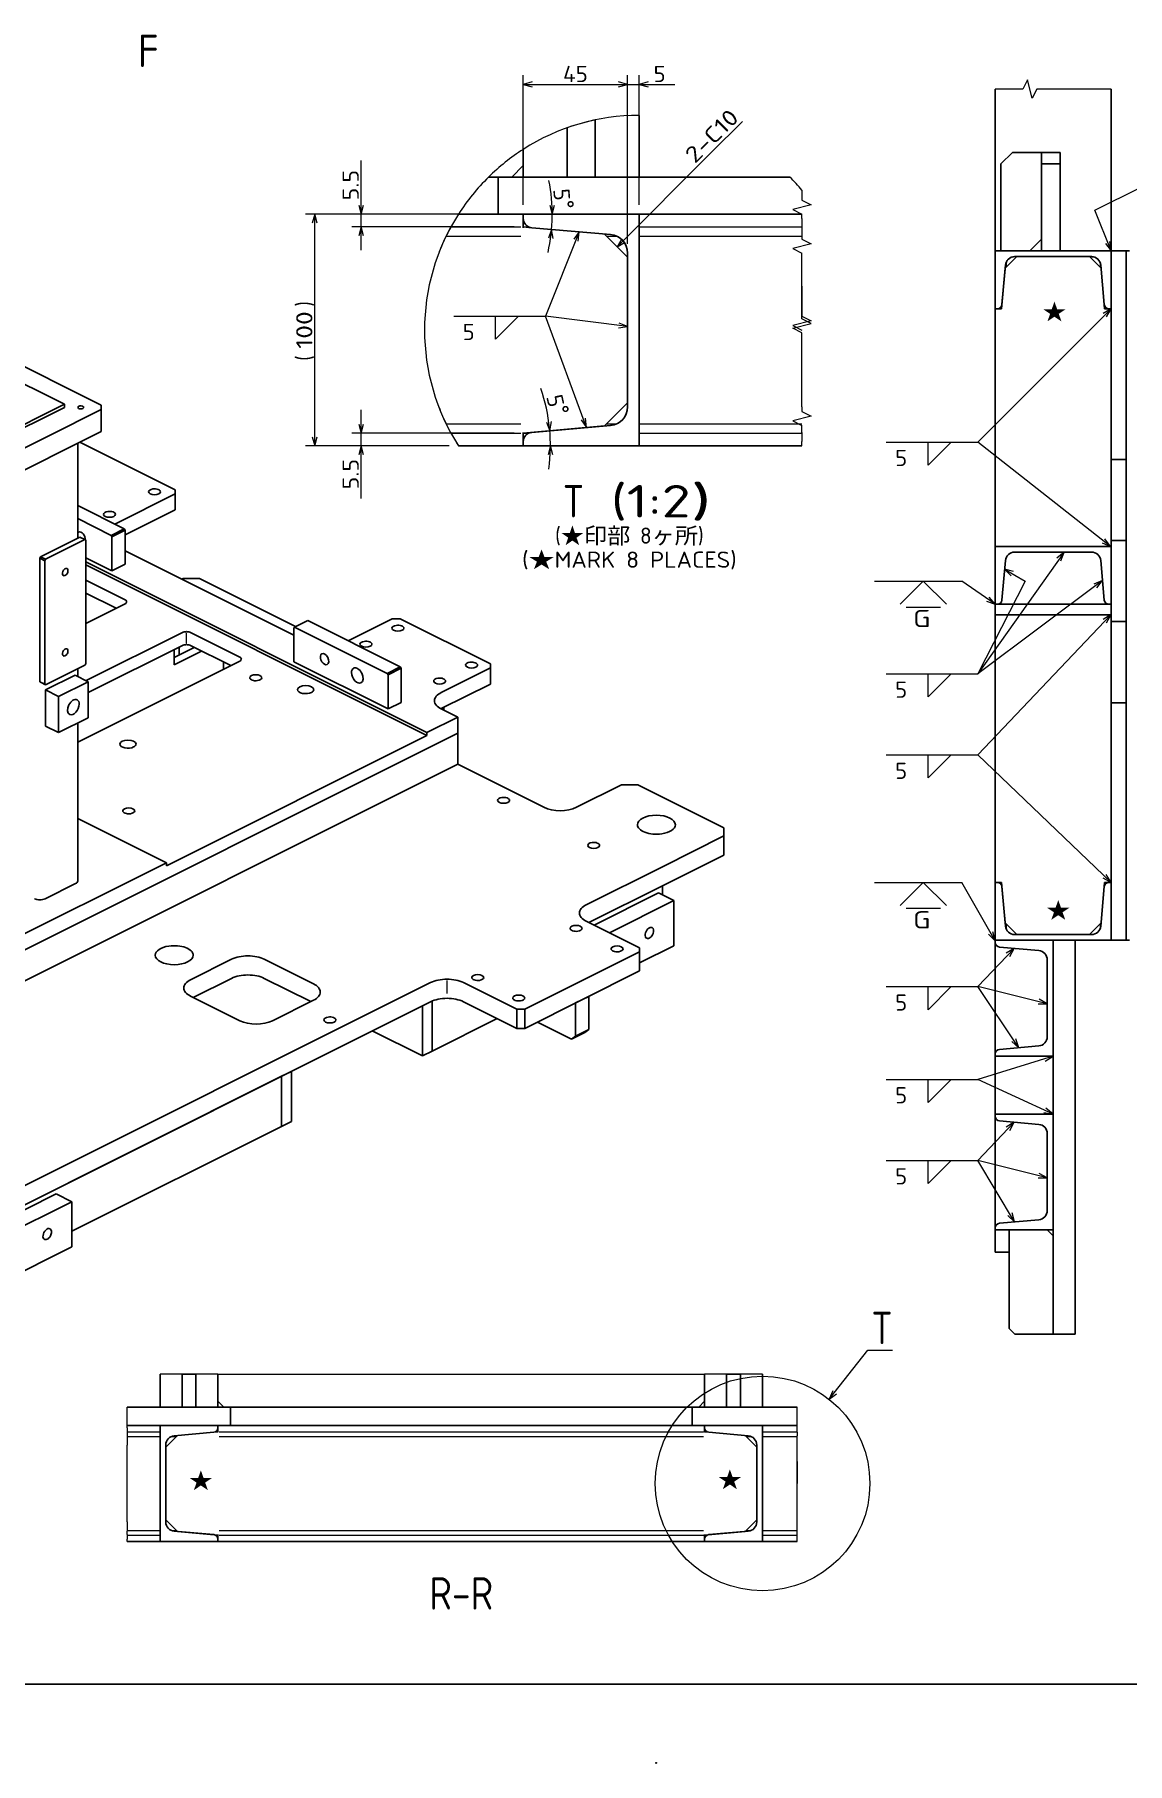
# Model space of a CAD drawing. Extents: x 0 to 1248, y -10 to 833.
# Drawn here: x 585.9 to 821.7, y 7.9 to 380.9 of the extents above; entities that cross this region are included whole.
import ezdxf
from ezdxf.enums import TextEntityAlignment as Align

# ---------------------------------------------------------------- set-up
doc = ezdxf.new("R2010")
doc.units = 0
doc.layers.get('0').update_dxf_attribs({"lineweight": 13})
doc.styles.get("Standard").update_dxf_attribs({"font": 'isocp.shx'})
doc.dimstyles.get("Standard").update_dxf_attribs({"dimtxt": 2.5, "dimasz": 2.5, "dimexe": 1.25, "dimexo": 0.625, "dimtad": 1, "dimcen": 2.5, "dimadec": 0, "dimazin": 0, "dimtfac": 1, "dimtmove": 0, "dimatfit": 0, "dimfxl": 1, "dimarcsym": 0})

# ---------------------------------------------------------------- blocks, each defined once
blk = doc.blocks.new('*D39')
at = {"color": 7, "lineweight": 13}
for p, q in [((683.937702, 342.159005), (644.359424, 342.159005)), ((646.359424, 292.159005), (646.359424, 342.159005)), ((675.373211, 292.159005), (644.359424, 292.159005))]:
    blk.add_line(p, q, dxfattribs=at)
for points in [[(646.877063, 340.227154), (646.359424, 342.159005), (645.841785, 340.227154)], [(645.841785, 294.090856), (646.359424, 292.159005), (646.877063, 294.090856)]]:
    blk.add_lwpolyline(points, dxfattribs=at)
for s, p in [(')', (645.859424, 322.218399)), ('(', (645.859424, 310.521578))]:
    blk.add_text(s, height=3.5, rotation=90.000003, dxfattribs=at).set_placement(p)
at = {"color": 7, "lineweight": 13, "width": 0.854609}
blk.add_text('100', height=3.5, rotation=90, dxfattribs=at).set_placement((645.859424, 313.09961), (645.859424, 321.218399), align=Align.FIT)
blk = doc.blocks.new('*D40')
at = {"color": 7, "lineweight": 13}
for points in [[(697.090404, 344.090855), (697.608043, 342.159005), (698.125683, 344.090855)], [(697.811268, 336.889557), (697.46397, 338.859173), (696.779926, 336.97979)]]:
    blk.add_lwpolyline(points, dxfattribs=at)
blk.add_arc((659.746731, 342.159005), 37.861313, 347.433473, 11.085599, dxfattribs=at)
at = {"color": 7, "lineweight": 13, "width": 0.913975}
blk.add_text('5', height=3.5, rotation=274.214086, dxfattribs=at).set_placement((697.814876, 347.549111), (698.005169, 344.966515), align=Align.FIT)
at = {"color": 7, "lineweight": 13}
blk.add_text('%%d', height=3.5, rotation=274.214118, dxfattribs=at).set_placement((698.703273, 345.017945))
blk = doc.blocks.new('*D41')
at = {"color": 7, "lineweight": 13}
for points in [[(696.396595, 297.304684), (697.080639, 295.425298), (697.427936, 297.394913)], [(697.740886, 290.227153), (697.223247, 292.159005), (696.705608, 290.227153)]]:
    blk.add_lwpolyline(points, dxfattribs=at)
blk.add_arc((659.746731, 292.159005), 37.476521, 352.355776, 19.267002, dxfattribs=at)
at = {"color": 7, "lineweight": 13, "width": 0.913975}
blk.add_text('5', height=3.5, rotation=282.325648, dxfattribs=at).set_placement((696.29755, 302.784443), (696.850345, 300.254536), align=Align.FIT)
at = {"color": 7, "lineweight": 13}
blk.add_text('%%d', height=3.5, rotation=282.325596, dxfattribs=at).set_placement((697.534214, 300.403965))
blk = doc.blocks.new('*D42')
at = {"color": 7, "lineweight": 13}
for p, q in [((656.359424, 334.393254), (656.359424, 353.710411)), ((683.937702, 342.159005), (654.359424, 342.159005)), ((689.359424, 339.393254), (654.359424, 339.393254))]:
    blk.add_line(p, q, dxfattribs=at)
for points in [[(655.841785, 344.090855), (656.359424, 342.159005), (656.877063, 344.090855)], [(656.877063, 337.461399), (656.359424, 339.393254), (655.841785, 337.461399)]]:
    blk.add_lwpolyline(points, dxfattribs=at)
at = {"color": 7, "lineweight": 13, "width": 0.840154}
blk.add_text('5.5', height=3.5, rotation=90, dxfattribs=at).set_placement((655.859424, 345.129204), (655.859424, 351.710411), align=Align.FIT)
blk = doc.blocks.new('*D43')
at = {"color": 7, "lineweight": 13}
for p, q in [((656.359424, 280.776826), (656.359424, 299.924757)), ((689.359424, 294.924757), (654.359424, 294.924757)), ((675.373211, 292.159005), (654.359424, 292.159005))]:
    blk.add_line(p, q, dxfattribs=at)
for points in [[(655.841785, 296.85661), (656.359424, 294.924757), (656.877063, 296.85661)], [(656.877063, 290.227153), (656.359424, 292.159005), (655.841785, 290.227153)]]:
    blk.add_lwpolyline(points, dxfattribs=at)
at = {"color": 7, "lineweight": 13, "width": 0.840155}
blk.add_text('5.5', height=3.5, rotation=90, dxfattribs=at).set_placement((655.859424, 282.776826), (655.859424, 289.35804), align=Align.FIT)
blk = doc.blocks.new('*D44')
at = {"color": 7, "lineweight": 13}
for p, q in [((708.859424, 370.159005), (724.059406, 370.159005)), ((713.859424, 335.759434), (713.859424, 372.159005)), ((716.359424, 344.159005), (716.359424, 372.159005))]:
    blk.add_line(p, q, dxfattribs=at)
for points in [[(711.92757, 369.641365), (713.859424, 370.159005), (711.92757, 370.676644)], [(718.291279, 370.676644), (716.359424, 370.159005), (718.291279, 369.641365)]]:
    blk.add_lwpolyline(points, dxfattribs=at)
at = {"color": 7, "lineweight": 13, "width": 0.913976}
blk.add_text('5', height=3.5, dxfattribs=at).set_placement((719.469806, 370.659005), (722.059406, 370.659005), align=Align.FIT)
blk = doc.blocks.new('*D45')
at = {"color": 7, "lineweight": 13}
for p, q in [((691.359424, 344.159005), (691.359424, 372.159005)), ((691.359424, 370.159005), (713.859424, 370.159005)), ((713.859424, 335.759434), (713.859424, 372.159005))]:
    blk.add_line(p, q, dxfattribs=at)
for points in [[(693.291279, 370.676644), (691.359424, 370.159005), (693.291279, 369.641365)], [(711.92757, 369.641365), (713.859424, 370.159005), (711.92757, 370.676644)]]:
    blk.add_lwpolyline(points, dxfattribs=at)
at = {"color": 7, "lineweight": 13, "width": 0.868247}
blk.add_text('45', height=3.5, dxfattribs=at).set_placement((699.932331, 370.659005), (705.286518, 370.659005), align=Align.FIT)

msp = doc.modelspace()

# ---------------------------------------------------------------- linework, layer by layer
at = {"color": 7, "lineweight": 25}
for p, q in [((793.1683, 334.2386), (793.1683, 369.161)), ((818.1683, 334.2386), (818.1683, 369.161)), ((818.1683, 334.2386), (818.1683, 369.161)), ((706.8594, 350.159), (706.8594, 362.4875)), ((716.3594, 350.159), (716.3594, 363.4723)), ((700.8594, 350.159), (700.8594, 360.8016)), ((691.3594, 350.159), (691.3594, 356.1452)), ((796.9183, 355.4886), (794.4183, 352.9886)), ((796.9183, 355.4886), (803.1683, 355.4886)), ((803.1683, 355.4886), (807.1683, 355.4886)), ((803.1683, 352.9886), (803.1683, 355.4886)), ((807.1683, 352.9886), (807.1683, 355.4886)), ((600.3033, 300.9211), (497.7728, 352.1863)), ((691.3594, 352.659), (688.8594, 350.159)), ((794.4183, 334.2386), (794.4183, 352.9886)), ((803.1683, 352.9886), (803.1683, 334.2386)), ((803.1683, 352.9886), (807.1683, 352.9886)), ((807.1683, 352.9886), (807.1683, 334.2386)), ((592.3484, 301.1287), (496.8889, 348.8584)), ((685.9377, 350.159), (683.8644, 350.159)), ((688.8594, 350.159), (683.8644, 350.159)), ((685.9377, 350.159), (685.9377, 342.159)), ((685.9377, 350.159), (748.8544, 350.159)), ((691.3594, 350.159), (694.5594, 350.159)), ((700.8594, 350.159), (694.5594, 350.159)), ((706.8594, 350.159), (700.8594, 350.159)), ((713.1594, 350.159), (706.8594, 350.159)), ((713.1594, 350.159), (716.3594, 350.159)), ((685.9377, 342.159), (677.3732, 342.159)), ((685.9377, 342.159), (751.483, 342.159)), ((691.3594, 341.2259), (691.3594, 342.159)), ((716.3594, 342.159), (691.3594, 342.159)), ((691.3594, 341.219), (691.3594, 339.2335)), ((716.3594, 342.159), (716.3594, 292.159)), ((691.3594, 339.3933), (693.174, 339.2345)), ((693.1851, 339.2335), (710.208, 337.7442)), ((713.8594, 332.8622), (708.8594, 337.8622)), ((803.1683, 336.7386), (800.6683, 334.2386)), ((713.8594, 300.5586), (713.8594, 333.7594)), ((818.1683, 334.2386), (793.1683, 334.2386)), ((793.1683, 334.2386), (793.1683, 321.7386)), ((797.8167, 332.9886), (795.3167, 330.4886)), ((797.3681, 332.9886), (813.9685, 332.9886)), ((797.3681, 332.9886), (797.8166, 332.9886)), ((813.5199, 332.9886), (797.8167, 332.9886)), ((813.5199, 332.9886), (813.9685, 332.9886)), ((816.0199, 330.4886), (813.5199, 332.9886)), ((818.1683, 289.2386), (818.1683, 334.2386)), ((821.4183, 334.2386), (818.1683, 334.2386)), ((818.1683, 334.2386), (818.1683, 321.7386)), ((822.1683, 334.2386), (821.4183, 334.2386)), ((821.4183, 289.2386), (821.4183, 334.2386)), ((795.3167, 330.4886), (794.5512, 321.7386)), ((794.6311, 322.6515), (795.3757, 331.163)), ((795.3168, 330.489), (795.3757, 331.163)), ((816.7056, 322.6515), (815.9609, 331.163)), ((793.1683, 321.7386), (793.6349, 321.7386)), ((793.1683, 270.4887), (793.1683, 321.7386)), ((794.5512, 321.7386), (793.1683, 321.7386)), ((816.7854, 321.7386), (816.7056, 322.6515)), ((818.1683, 321.7386), (816.7854, 321.7386)), ((817.7018, 321.7386), (818.1683, 321.7386)), ((503.96, 256.9345), (592.3484, 301.1287)), ((503.96, 256.285), (592.3484, 300.4792)), ((504.8439, 252.3075), (600.3033, 300.0372)), ((592.3484, 301.1287), (592.3484, 300.4792)), ((600.3033, 300.0372), (600.3033, 300.9211)), ((600.3033, 295.2741), (600.3033, 300.0372)), ((713.8594, 301.4558), (708.8594, 296.4558)), ((600.3033, 295.2741), (504.8439, 247.5444)), ((708.8594, 296.4558), (691.3594, 294.9248)), ((691.3594, 295.0845), (691.3594, 293.0989)), ((693.1851, 295.0845), (710.208, 296.5738)), ((595.2211, 292.733), (595.2211, 272.2185)), ((595.6831, 292.9641), (616.2132, 282.699)), ((677.3732, 292.159), (691.3594, 292.159)), ((691.3594, 292.159), (691.3594, 293.0921)), ((716.3594, 292.159), (691.3594, 292.159)), ((716.3594, 292.159), (751.483, 292.159)), ((818.1683, 287.9886), (818.1683, 289.2386)), ((818.1683, 289.2386), (821.4183, 289.2386)), ((818.1683, 287.9886), (818.1683, 272.9886)), ((821.4183, 287.9886), (821.4183, 289.2386)), ((821.4183, 287.9886), (821.4183, 272.9886)), ((616.2132, 281.8151), (603.1964, 275.3068)), ((616.2132, 282.699), (616.2132, 281.8151)), ((616.2132, 281.8151), (616.2132, 278.351)), ((605.253, 274.2785), (595.221, 279.2945)), ((595.221, 276.4661), (602.4246, 272.8642)), ((616.2132, 278.351), (605.4298, 272.9593)), ((587.2218, 268.2188), (595.7071, 272.4614)), ((596.7678, 271.9311), (595.7071, 272.4614)), ((605.253, 274.2785), (602.4246, 272.8642)), ((602.4246, 272.8642), (602.6014, 272.5594)), ((605.4298, 273.9736), (602.6014, 272.5594)), ((602.6014, 265.1981), (602.6014, 272.5594)), ((605.4298, 273.9736), (605.253, 274.2785)), ((605.4298, 266.6123), (605.4298, 273.9736)), ((818.1683, 271.7386), (818.1683, 272.9886)), ((821.4183, 271.7386), (821.4183, 272.9886)), ((588.2825, 267.6885), (596.7678, 271.9311)), ((596.7678, 271.9311), (596.9445, 271.803)), ((596.9445, 271.803), (596.9445, 245.1727)), ((605.4298, 269.5292), (641.8458, 251.3212)), ((793.1683, 270.4886), (793.1683, 257.9886)), ((793.1683, 270.4886), (818.1683, 270.4886)), ((813.9685, 269.2386), (797.3681, 269.2386)), ((818.1683, 254.2386), (818.1683, 271.7386)), ((818.1683, 271.7386), (821.4183, 271.7386)), ((818.1683, 270.4886), (818.1683, 257.9886)), ((821.4183, 254.2386), (821.4183, 271.7386)), ((587.0451, 267.9139), (587.2218, 268.2188)), ((588.1057, 267.3836), (587.0451, 267.9139)), ((587.0451, 241.2836), (587.0451, 267.9139)), ((588.2825, 267.6885), (587.2218, 268.2188)), ((588.1057, 267.3836), (588.2825, 267.6885)), ((588.1057, 240.7533), (588.1057, 267.3836)), ((596.9444, 268.0266), (602.6014, 265.1981)), ((670.572, 230.3289), (596.9444, 267.1428)), ((670.572, 229.6794), (596.9444, 266.4932)), ((605.4298, 266.6123), (602.6014, 265.1981)), ((794.6311, 258.9015), (795.3757, 267.413)), ((816.7056, 258.9015), (815.9609, 267.413)), ((596.9444, 263.2229), (605.4298, 258.9802)), ((617.981, 263.5215), (617.7131, 263.3875)), ((617.981, 263.5215), (621.5165, 263.5215)), ((642.2257, 253.1668), (621.5165, 263.5215)), ((596.9444, 260.4083), (603.4991, 257.1309)), ((605.4298, 258.0963), (596.9444, 253.8536)), ((793.6349, 257.9886), (793.1683, 257.9886)), ((818.1683, 257.9886), (793.1683, 257.9886)), ((793.1683, 255.7386), (793.1683, 257.9886)), ((818.1683, 257.9886), (817.7018, 257.9886)), ((818.1683, 255.7386), (818.1683, 257.9886)), ((642.0226, 253.0653), (644.851, 254.4795)), ((664.8268, 244.4916), (644.851, 254.4795)), ((663.059, 254.8567), (653.5778, 250.1161)), ((663.059, 254.8567), (664.8268, 254.8567)), ((664.8268, 254.8567), (684.2722, 245.134)), ((793.1683, 197.9886), (793.1683, 255.7387)), ((818.1683, 255.7386), (793.1683, 255.7386)), ((818.1683, 254.2386), (821.4183, 254.2386)), ((818.1683, 252.9886), (818.1683, 254.2386)), ((821.4183, 252.9886), (821.4183, 254.2386)), ((597.0189, 241.5165), (617.8042, 251.9091)), ((619.572, 251.9091), (630.1786, 246.6058)), ((641.8458, 252.9371), (642.0226, 253.0653)), ((641.8458, 245.5759), (641.8458, 252.9371)), ((642.0226, 253.0653), (661.9984, 243.0774)), ((818.1683, 252.9886), (818.1683, 237.9886)), ((821.4183, 252.9886), (821.4183, 237.9886)), ((597.4748, 238.9298), (617.8042, 249.0945)), ((620.3665, 248.6972), (616.0364, 246.5321)), ((616.0364, 244.9411), (616.0364, 248.2106)), ((621.9575, 247.9017), (616.0364, 244.9411)), ((617.0971, 247.0625), (617.0971, 248.741)), ((619.572, 249.0945), (628.2479, 244.7566)), ((596.7678, 244.8678), (588.2825, 240.6252)), ((594.6464, 242.7028), (588.2825, 239.5208)), ((594.6464, 242.7028), (597.4749, 241.2885)), ((630.1786, 245.7219), (595.2211, 228.2432)), ((595.2211, 244.0945), (595.2211, 242.4154)), ((596.9445, 245.1727), (596.7678, 244.8678)), ((626.643, 243.9541), (626.643, 245.559)), ((641.8458, 245.5759), (662.1751, 235.4113)), ((664.8268, 244.4916), (661.9984, 243.0774)), ((661.9984, 243.0774), (662.1751, 242.7725)), ((665.0036, 244.1867), (662.1751, 242.7725)), ((662.1751, 235.4113), (662.1751, 242.7725)), ((665.0036, 244.1867), (664.8268, 244.4916)), ((665.0036, 236.8255), (665.0036, 244.1867)), ((673.6656, 238.9468), (684.2722, 244.2501)), ((684.2722, 244.2501), (684.2722, 245.134)), ((684.2722, 244.2501), (684.2722, 240.786)), ((588.1057, 240.7533), (587.0451, 241.2836)), ((587.0451, 241.2836), (587.2218, 241.1555)), ((588.2825, 240.6252), (587.2218, 241.1555)), ((588.1057, 240.7533), (588.2825, 240.6252)), ((588.2825, 239.5208), (591.1109, 238.1066)), ((588.2825, 239.5208), (588.2825, 231.7266)), ((597.4749, 241.2885), (591.1109, 238.1066)), ((597.4749, 233.4943), (597.4749, 241.2885)), ((673.6656, 235.4827), (684.2722, 240.786)), ((591.1109, 238.1066), (591.1109, 230.3123)), ((665.0036, 236.8255), (662.1751, 235.4113)), ((673.6656, 235.4113), (677.2012, 233.6435)), ((674.196, 235.1461), (674.196, 235.7479)), ((818.1683, 236.7386), (818.1683, 237.9886)), ((818.1683, 185.4886), (818.1683, 236.7386)), ((818.1683, 236.7386), (821.4183, 236.7386)), ((821.4183, 236.7386), (821.4183, 237.9886)), ((821.4183, 185.4886), (821.4183, 236.7386)), ((588.2825, 231.7266), (591.1109, 230.3123)), ((591.1109, 230.3123), (597.4749, 233.4943)), ((595.2211, 232.3675), (595.2211, 198.2882)), ((677.2012, 233.6435), (670.572, 230.3289)), ((677.2012, 230.1794), (677.2012, 233.6435)), ((677.2012, 230.1794), (433.2493, 108.2035)), ((677.2012, 230.1794), (433.2493, 108.2035)), ((614.357, 201.5719), (670.572, 229.6794)), ((670.572, 230.3289), (670.572, 229.6794)), ((677.2012, 223.4677), (677.2012, 230.1794)), ((677.2012, 223.4677), (677.2012, 230.1794)), ((677.2012, 223.4677), (433.2493, 101.4918)), ((695.7627, 214.1869), (677.2012, 223.4677)), ((712.5565, 219.0483), (702.8338, 214.1869)), ((716.092, 219.0483), (712.5565, 219.0483)), ((734.6536, 209.7675), (716.092, 219.0483)), ((595.2211, 211.7894), (614.357, 202.2214)), ((734.6536, 209.7675), (734.6536, 207.9997)), ((721.3953, 201.3706), (734.6536, 207.9997)), ((734.6536, 207.9997), (734.6536, 203.8861)), ((614.357, 202.2214), (496.0934, 143.0896)), ((614.357, 202.2214), (614.357, 201.5719)), ((721.3953, 197.257), (734.6536, 203.8861)), ((594.7525, 197.7225), (588.1764, 194.4344)), ((704.9551, 193.1505), (721.3953, 201.3706)), ((793.1683, 185.4886), (793.1683, 197.9886)), ((793.1683, 197.9886), (793.6349, 197.9886)), ((794.5512, 197.9886), (793.6451, 197.9886)), ((794.5512, 197.9886), (793.6459, 197.9886)), ((795.3167, 189.2386), (794.5512, 197.9886)), ((816.7854, 197.9886), (816.7065, 197.0869)), ((817.6906, 197.9886), (816.7854, 197.9886)), ((817.6914, 197.9886), (816.7854, 197.9886)), ((817.7018, 197.9886), (818.1683, 197.9886)), ((818.1683, 185.4886), (818.1683, 197.9886)), ((705.5332, 189.3259), (721.3953, 197.257)), ((721.3953, 197.257), (705.5332, 189.3259)), ((720.5115, 195.7325), (706.6157, 188.7846)), ((723.8702, 194.0531), (709.9745, 187.1053)), ((720.5115, 195.7325), (723.8702, 194.0531)), ((721.3953, 197.257), (721.3953, 195.2906)), ((721.3953, 197.257), (721.3953, 195.2906)), ((723.8702, 184.3104), (723.8702, 194.0531)), ((794.6311, 197.0758), (795.3757, 188.5643)), ((816.7056, 197.0758), (815.9609, 188.5643)), ((716.4456, 183.8697), (704.9551, 189.615)), ((795.3167, 189.2386), (795.3757, 188.5643)), ((797.8167, 186.7386), (795.3167, 189.2386)), ((797.3681, 186.7386), (813.9685, 186.7386)), ((816.0199, 189.2386), (813.5199, 186.7386)), ((691.6969, 170.6115), (716.4456, 182.9858)), ((716.4456, 180.598), (723.8702, 184.3104)), ((716.4456, 182.9858), (716.4456, 183.8697)), ((716.4456, 182.9858), (716.4456, 178.8722)), ((818.1683, 185.4886), (793.1683, 185.4886)), ((793.1683, 185.4886), (793.1683, 185.0221)), ((805.6683, 185.4886), (793.1683, 185.4886)), ((793.1683, 185.0144), (793.1683, 160.9629)), ((794.0812, 184.0259), (802.5926, 183.2812)), ((805.6683, 100.4886), (805.6683, 185.4886)), ((810.4183, 185.4886), (805.6683, 185.4886)), ((805.6683, 160.4886), (805.6683, 185.4886)), ((810.4183, 185.4886), (818.1683, 185.4886)), ((810.4183, 100.4886), (810.4183, 185.4886)), ((821.4183, 185.4886), (818.1683, 185.4886)), ((822.1683, 185.4886), (821.4183, 185.4886)), ((628.4108, 181.3948), (619.572, 176.9754)), ((646.0885, 176.0915), (635.4819, 181.3948)), ((804.4183, 181.2889), (804.4183, 164.6884)), ((527.4713, 104.4086), (671.3675, 176.3567)), ((628.4108, 177.2812), (620.15, 173.1508)), ((645.5104, 172.267), (635.4819, 177.2812)), ((678.4386, 176.3567), (689.9291, 170.6115)), ((691.6969, 166.4978), (716.4456, 178.8722)), ((528.0494, 100.584), (671.3675, 172.2431)), ((619.572, 173.4399), (630.1786, 168.1366)), ((637.2496, 168.1366), (646.0885, 172.556)), ((671.3675, 172.2431), (669.5998, 171.3592)), ((671.7211, 172.4037), (671.7211, 161.5945)), ((671.7211, 172.4037), (671.7211, 161.5945)), ((678.4386, 172.2431), (689.9291, 166.4978)), ((705.4854, 173.3921), (702.657, 171.9779)), ((702.657, 171.9779), (702.657, 164.8332)), ((705.4854, 173.3921), (705.4854, 166.2474)), ((669.5998, 171.3592), (669.5998, 160.5339)), ((685.7284, 168.5982), (671.7211, 161.5945)), ((689.9291, 170.6115), (689.9291, 166.4978)), ((691.6969, 170.6115), (689.9291, 170.6115)), ((691.6969, 170.6115), (691.6969, 166.4978)), ((701.7731, 164.1926), (694.4298, 167.8643)), ((669.5998, 160.5339), (658.7744, 165.9466)), ((691.6969, 166.4978), (689.9291, 166.4978)), ((704.6016, 165.6068), (701.7731, 164.1926)), ((701.7731, 164.1926), (702.657, 164.8332)), ((705.4854, 166.2474), (702.657, 164.8332)), ((704.6016, 165.6068), (705.4854, 166.2474)), ((671.7211, 161.5945), (669.5998, 160.5339)), ((793.1683, 160.9552), (793.1683, 160.4886)), ((793.1683, 160.4887), (793.1683, 147.9887)), ((805.6683, 160.4886), (793.1683, 160.4886)), ((794.0812, 161.9514), (802.5926, 162.696)), ((641.3155, 157.2171), (639.1942, 156.1564)), ((641.3155, 157.2171), (641.3155, 146.3918)), ((639.1942, 156.1564), (559.6447, 116.3817)), ((639.1942, 156.1564), (639.1942, 145.3311)), ((639.1942, 156.1564), (639.1942, 145.3311)), ((641.3155, 146.3918), (639.1942, 145.3311)), ((793.1683, 147.9886), (793.1683, 147.5221)), ((805.6683, 147.9886), (793.1683, 147.9886)), ((793.1683, 147.5144), (793.1683, 123.4629)), ((794.0812, 146.5259), (802.5926, 145.7812)), ((805.6683, 122.9886), (805.6683, 147.9886)), ((639.1942, 145.3311), (593.9393, 122.7037)), ((804.4183, 143.7889), (804.4183, 127.1884)), ((590.5806, 130.7671), (575.5546, 123.2541)), ((590.5806, 130.7671), (593.9393, 129.0877)), ((593.9393, 129.0877), (578.9133, 121.5747)), ((593.9393, 119.3449), (593.9393, 129.0877)), ((793.1683, 123.4552), (793.1683, 122.9886)), ((794.0812, 124.4514), (802.5926, 125.196)), ((793.1683, 122.9886), (796.1683, 122.9886)), ((805.6683, 122.9886), (793.1683, 122.9886)), ((793.1683, 122.9886), (793.1683, 118.2386)), ((796.1683, 122.9886), (804.4183, 122.9886)), ((796.1683, 101.7386), (796.1683, 122.9886)), ((805.6683, 122.9886), (804.4182, 122.9886)), ((804.4183, 122.9886), (805.6683, 122.9886)), ((804.4183, 122.9886), (805.6683, 121.7386)), ((578.9133, 111.8319), (593.9393, 119.3449)), ((796.1682, 118.2386), (793.1683, 118.2386)), ((796.1683, 101.7386), (797.4183, 100.4886)), ((805.6683, 100.4886), (797.4183, 100.4886)), ((805.6683, 100.4886), (810.4183, 100.4886)), ((612.9751, 84.7968), (612.9751, 91.8518)), ((617.7251, 84.7968), (617.7251, 91.8518)), ((620.7251, 84.7968), (620.7251, 91.8518)), ((625.4751, 84.7968), (625.4751, 91.8518)), ((625.4751, 86.0468), (625.4751, 91.8518)), ((730.4751, 84.7968), (730.4751, 91.8518)), ((735.2251, 84.7968), (735.2251, 91.8518)), ((738.2251, 84.7968), (738.2251, 91.8518)), ((742.9751, 84.7968), (742.9751, 91.8518)), ((625.4751, 86.0468), (626.7251, 84.7968)), ((730.4751, 86.0468), (729.2251, 84.7968)), ((605.8872, 84.7968), (628.186, 84.7968)), ((612.9751, 84.7968), (614.5751, 84.7968)), ((617.7251, 84.7968), (614.5751, 84.7968)), ((620.7251, 84.7968), (617.7251, 84.7968)), ((623.8751, 84.7968), (620.7251, 84.7968)), ((623.8751, 84.7968), (625.4751, 84.7968)), ((729.2251, 84.7968), (626.7251, 84.7968)), ((635.4751, 84.7968), (628.186, 84.7968)), ((628.186, 84.7968), (628.186, 80.7968)), ((635.4751, 84.7968), (720.4751, 84.7968)), ((727.7642, 84.7968), (720.4751, 84.7968)), ((727.7642, 84.7968), (750.4636, 84.7968)), ((727.7642, 84.7968), (727.7642, 80.7968)), ((730.4751, 84.7968), (732.0751, 84.7968)), ((735.2251, 84.7968), (732.0751, 84.7968)), ((738.2251, 84.7968), (735.2251, 84.7968)), ((741.3751, 84.7968), (738.2251, 84.7968)), ((741.3751, 84.7968), (742.9751, 84.7968)), ((605.8872, 80.7968), (628.186, 80.7968)), ((612.9751, 80.7968), (612.9751, 55.7968)), ((612.9751, 80.7968), (625.4751, 80.7968)), ((614.2251, 76.1484), (616.7251, 78.6484)), ((624.5623, 79.3341), (616.0508, 78.5894)), ((625.4751, 79.414), (624.5673, 79.3345)), ((625.4751, 80.3303), (625.4751, 80.7968)), ((625.4751, 80.3303), (625.4751, 80.7968)), ((625.4751, 80.3303), (625.4751, 79.3341)), ((635.4751, 80.7968), (628.186, 80.7968)), ((635.4751, 80.7968), (720.4751, 80.7968)), ((727.7642, 80.7968), (720.4751, 80.7968)), ((727.7642, 80.7968), (750.4636, 80.7968)), ((730.4751, 80.3303), (730.4751, 80.7968)), ((742.9751, 80.7968), (730.4751, 80.7968)), ((730.4751, 80.3269), (730.4751, 79.3341)), ((730.4751, 79.414), (731.3824, 79.3346)), ((731.3879, 79.3341), (739.8994, 78.5894)), ((741.7251, 76.1484), (739.2251, 78.6484)), ((742.9751, 80.7968), (742.9751, 55.7968)), ((614.2251, 59.9966), (614.2251, 76.5971)), ((614.2251, 60.4452), (614.2251, 76.1484)), ((741.7251, 59.9966), (741.7251, 76.5971)), ((614.2251, 60.4452), (616.7251, 57.9452)), ((741.7251, 60.4452), (739.2251, 57.9452)), ((624.5623, 57.2596), (616.0508, 58.0042)), ((616.7251, 57.9452), (625.4751, 57.1797)), ((625.4751, 57.2596), (625.4751, 56.2634)), ((625.4751, 55.7968), (625.4751, 56.2634)), ((625.4751, 55.7968), (625.4751, 56.2634)), ((739.2251, 57.9452), (730.4751, 57.1797)), ((730.4751, 57.2596), (730.4751, 56.2668)), ((730.4751, 55.7968), (730.4751, 56.2634)), ((731.3879, 57.2596), (739.8994, 58.0042)), ((605.8872, 55.7968), (612.9751, 55.7968)), ((612.9751, 55.7968), (625.4751, 55.7968)), ((625.4751, 55.7968), (730.4751, 55.7968)), ((742.9751, 55.7968), (730.4751, 55.7968)), ((742.9751, 55.7968), (750.4636, 55.7968)), ((40, 25), (1164, 25))]:
    msp.add_line(p, q, dxfattribs=at)
at = {"color": 7, "lineweight": 13}
for p, q in [((807.1683, 347.9886), (807.1683, 350.2386)), ((807.1683, 347.9886), (807.1683, 342.9886)), ((807.1683, 342.9886), (807.1683, 347.9886)), ((751.483, 341.2259), (751.483, 342.159)), ((751.483, 341.2259), (751.483, 339.2335)), ((807.1683, 340.7386), (807.1683, 342.9886)), ((674.7154, 337.4248), (690.8594, 337.4248)), ((675.7323, 339.3933), (690.8594, 339.3933)), ((691.3594, 339.3933), (692.5585, 339.3933)), ((703.4426, 338.3361), (696.1526, 320.159)), ((709.2968, 337.4248), (711.461, 337.4248)), ((716.3594, 339.3933), (751.483, 339.3933)), ((716.3594, 337.4248), (751.483, 337.4248)), ((751.483, 339.2335), (751.483, 337.7442)), ((795.5354, 331.7895), (795.5354, 330.7075)), ((815.8012, 331.7895), (815.8012, 330.7074)), ((818.1683, 321.7386), (789.4615, 292.9886)), ((794.5512, 322.0882), (794.5512, 321.7387)), ((816.7854, 322.0882), (816.7854, 321.7387)), ((676.3594, 320.159), (696.1526, 320.159)), ((713.8594, 317.889), (696.1526, 320.159)), ((704.9806, 296.1165), (696.1526, 320.159)), ((674.7154, 296.8933), (690.8594, 296.8933)), ((675.7323, 294.9248), (690.8594, 294.9248)), ((691.3595, 294.9248), (692.5586, 294.9248)), ((709.2969, 296.8933), (711.4612, 296.8933)), ((716.3594, 296.8933), (751.483, 296.8933)), ((716.3594, 294.9248), (751.483, 294.9248)), ((751.483, 295.0845), (751.483, 296.5738)), ((751.483, 295.0845), (751.483, 293.0921)), ((751.483, 292.159), (751.483, 293.0921)), ((769.6683, 292.9886), (789.4615, 292.9886)), ((818.0607, 270.4886), (789.4615, 292.9886)), ((808.041, 269.2386), (789.4615, 242.9886)), ((767.1683, 262.9886), (785.95, 262.9886)), ((793.1683, 257.9886), (785.95, 262.9886)), ((816.3389, 263.0922), (789.4615, 242.9886)), ((818.1683, 255.7503), (789.4615, 225.4886)), ((618.6881, 249.5364), (618.6881, 251.8421)), ((769.6683, 242.9886), (789.4615, 242.9886)), ((769.6683, 225.4886), (789.4615, 225.4886)), ((818.1683, 197.9886), (789.4615, 225.4886)), ((767.1683, 197.9886), (785.95, 197.9886)), ((793.1683, 185.3769), (785.95, 197.9886)), ((794.5512, 197.9869), (794.5512, 197.6391)), ((816.7854, 197.9887), (816.7854, 197.6391)), ((795.5354, 189.0199), (795.5354, 187.9378)), ((815.8012, 189.0201), (815.8012, 187.9378)), ((797.2451, 183.7491), (789.4615, 175.4886)), ((674.9031, 174.0109), (674.9031, 176.8389)), ((769.6683, 175.4886), (789.4615, 175.4886)), ((804.4183, 171.793), (789.4615, 175.4886)), ((798.2981, 162.3203), (789.4615, 175.4886)), ((805.6683, 160.4886), (789.4615, 155.4886)), ((769.6683, 155.4886), (789.4615, 155.4886)), ((805.6683, 147.9886), (789.4615, 155.4886)), ((797.2552, 146.2482), (789.4615, 137.9886)), ((769.6683, 137.9886), (789.4615, 137.9886)), ((804.4183, 134.2403), (789.4615, 137.9886)), ((797.3543, 124.7377), (789.4615, 137.9886)), ((614.5751, 91.8518), (612.9751, 91.8518)), ((623.8751, 91.8518), (614.5751, 91.8518)), ((617.7251, 91.8518), (620.7251, 91.8518)), ((625.4751, 91.8518), (623.8751, 91.8518)), ((625.4751, 91.8518), (730.4751, 91.8518)), ((732.0751, 91.8518), (730.4751, 91.8518)), ((741.3751, 91.8518), (732.0751, 91.8518)), ((735.2251, 91.8518), (738.2251, 91.8518)), ((742.9751, 91.8518), (741.3751, 91.8518)), ((605.8872, 80.7968), (605.8872, 84.7968)), ((750.4636, 80.7968), (750.4636, 84.7968)), ((605.8872, 80.3303), (605.8872, 80.7968)), ((605.8872, 80.3303), (605.8872, 79.3341)), ((605.8872, 79.414), (612.9751, 79.414)), ((605.8872, 79.3341), (605.8872, 78.5894)), ((605.8872, 78.5894), (605.8872, 76.5971)), ((605.8872, 78.4297), (612.9751, 78.4297)), ((615.4243, 78.4297), (616.5064, 78.4297)), ((624.8755, 79.414), (625.4751, 79.414)), ((625.7251, 79.414), (730.2251, 79.414)), ((625.7251, 78.4297), (730.2251, 78.4297)), ((730.4751, 79.414), (731.0746, 79.414)), ((739.4438, 78.4297), (740.5259, 78.4297)), ((742.9751, 79.414), (750.4636, 79.414)), ((742.9751, 78.4297), (750.4636, 78.4297)), ((750.4636, 80.3303), (750.4636, 80.7968)), ((750.4636, 79.3341), (750.4636, 80.3303)), ((750.4636, 79.3341), (750.4636, 78.5894)), ((750.4636, 76.5971), (750.4636, 78.5894)), ((605.8872, 59.9966), (605.8872, 76.5971)), ((750.4636, 59.9966), (750.4636, 76.5971)), ((750.4636, 73.0468), (750.4636, 68.2968)), ((750.4636, 73.0468), (750.4636, 68.2968)), ((750.4636, 73.0468), (750.4636, 68.2968)), ((605.8872, 59.9966), (605.8872, 58.0042)), ((750.4636, 58.0042), (750.4636, 59.9966)), ((605.8872, 58.164), (612.9751, 58.164)), ((605.8872, 57.2596), (605.8872, 58.0042)), ((605.8872, 57.2596), (605.8872, 56.2634)), ((605.8872, 57.1797), (612.9751, 57.1797)), ((605.8872, 55.7968), (605.8872, 56.2634)), ((615.4242, 58.164), (616.5064, 58.164)), ((624.8755, 57.1797), (625.4751, 57.1797)), ((625.7251, 58.164), (730.2251, 58.164)), ((625.7251, 57.1797), (730.2251, 57.1797)), ((730.4751, 57.1797), (731.0747, 57.1797)), ((739.4438, 58.164), (740.526, 58.164)), ((742.9751, 58.164), (750.4636, 58.164)), ((742.9751, 57.1797), (750.4636, 57.1797)), ((750.4636, 57.2596), (750.4636, 58.0042)), ((750.4636, 56.2634), (750.4636, 57.2596)), ((750.4636, 55.7968), (750.4636, 56.2634))]:
    msp.add_line(p, q, dxfattribs=at)
for points in [[(818.1683, 369.161), (802.1683, 369.161), (801.1683, 367.161), (800.1683, 371.161), (799.1683, 369.161), (793.1683, 369.161)], [(711.6014, 335.1202), (731.9173, 355.4361), (738.6475, 362.1664)], [(751.483, 347.3461), (751.483, 345.159), (753.483, 344.159), (749.483, 343.159), (751.483, 342.159)], [(818.1683, 334.2386), (814.6683, 342.9886), (824.6683, 347.9886)], [(703.2039, 336.3504), (703.4426, 338.3361), (702.243, 336.7358)], [(712.6014, 336.8523), (711.6014, 335.1202), (713.3334, 336.1202)], [(751.483, 337.7442), (751.483, 336.7594), (753.483, 335.7594), (749.483, 334.7594), (751.483, 333.7594)], [(816.9702, 335.8401), (818.1683, 334.2386), (817.9315, 336.2246)], [(751.483, 300.5586), (751.483, 316.5586), (749.483, 317.5586), (753.483, 318.5586), (751.483, 319.5586), (751.483, 333.7594)], [(751.483, 326.659), (751.483, 320.159), (753.483, 319.159), (749.483, 318.159), (751.483, 317.159)], [(817.1696, 320.0058), (818.1683, 321.7386), (816.437, 320.7373)], [(711.8774, 317.6212), (713.8594, 317.889), (712.0091, 318.6481)], [(751.483, 300.5586), (751.483, 299.5738), (753.483, 298.5738), (749.483, 297.5738), (751.483, 296.5738)], [(703.8289, 297.7515), (704.9806, 296.1165), (704.8007, 298.1083)], [(807.3474, 267.3627), (808.041, 269.2386), (806.5024, 267.9608)], [(816.2224, 271.2763), (818.0607, 270.4886), (816.8625, 272.09)], [(795.2141, 265.5662), (799.6683, 262.9886), (789.4615, 242.9886)], [(797.1455, 265.0466), (795.2141, 265.5662), (796.6269, 264.1506)], [(772.6912, 258.0166), (777.6633, 262.9886), (782.6353, 258.0166)], [(815.102, 261.5206), (816.3389, 263.0922), (814.4819, 262.3496)], [(773.9342, 257.3951), (777.6633, 257.3951), (781.3923, 257.3951)], [(791.2855, 258.6631), (793.1683, 257.9886), (791.875, 259.5142)], [(817.2143, 253.9925), (818.1683, 255.7503), (816.4632, 254.705)], [(772.6912, 193.0166), (777.6633, 197.9886), (782.6353, 193.0166)], [(816.4152, 198.9512), (818.1683, 197.9886), (817.1314, 199.6988)], [(773.9342, 192.3951), (777.6633, 192.3951), (781.3923, 192.3951)], [(791.7594, 186.7964), (793.1683, 185.3769), (792.6579, 187.3107)], [(796.297, 181.9881), (797.2451, 183.7491), (795.5435, 182.6981)], [(802.4187, 171.7539), (804.4183, 171.793), (802.667, 172.7589)], [(796.7918, 163.636), (798.2981, 162.3203), (797.6515, 164.2129)], [(803.9749, 159.4245), (805.6683, 160.4886), (803.6697, 160.4138)], [(803.6977, 148.3302), (805.6683, 147.9886), (804.1325, 149.2698)], [(796.3059, 144.4879), (797.2552, 146.2482), (795.5529, 145.1984)], [(802.4186, 134.2078), (804.4183, 134.2403), (802.6703, 135.212)], [(795.921, 126.1326), (797.3543, 124.7377), (796.8104, 126.6624)], [(757.3256, 86.4708), (765.702, 97.0789), (771.0469, 97.0789)], [(758.1166, 88.3078), (757.3256, 86.4708), (758.9291, 87.6662)]]:
    msp.add_lwpolyline(points, dxfattribs=at)
for points in [[(685.3799, 320.159), (690.3519, 320.159), (685.3799, 315.187)], [(778.6888, 292.9886), (783.6608, 292.9886), (778.6888, 288.0166)], [(778.6888, 242.9886), (783.6608, 242.9886), (778.6888, 238.0166)], [(778.6888, 225.4886), (783.6608, 225.4886), (778.6888, 220.5166)], [(778.6888, 175.4886), (783.6608, 175.4886), (778.6888, 170.5166)], [(778.6888, 155.4886), (783.6608, 155.4886), (778.6888, 150.5166)], [(778.6888, 137.9886), (783.6608, 137.9886), (778.6888, 133.0166)]]:
    msp.add_lwpolyline(points, close=True, dxfattribs=at)
for centre, radius in [((742.9751, 68.2968), 23.1567), ((720, 8), 0.1)]:
    msp.add_circle(centre, radius, dxfattribs=at)
for start, end in [(90, 122.670119), (101.836789, 109.552889), (122.670119, 134.558224), (134.558224, 147.329881), (40.677592, 45.441776), (147.329881, 212.670119), (154.050584, 158.99574), (151.53419, 153.610123), (201.00426, 206.389877), (211.309048, 212.670119)]:
    msp.add_arc((716.3594, 317.159), 46.3133, start, end, dxfattribs=at)
at = {"color": 7, "lineweight": 25}
for centre, radius, start, end in [((693.3594, 341.2259), 2, 180, 265), ((709.8594, 333.7594), 4, 0, 85), ((797.3681, 330.9886), 2, 90, 175), ((797.3681, 330.9887), 2, 133.119612, 139.634223), ((797.3681, 330.9886), 2, 113.94871, 129.341101), ((797.3681, 330.9886), 2, 90.000011, 106.409814), ((813.9685, 330.9886), 2, 5, 90), ((813.9685, 330.9886), 2, 81.594542, 89.999966), ((813.9685, 330.9886), 2, 54.402685, 69.782062), ((793.6349, 322.7386), 1, 270, 355), ((793.6349, 322.7386), 1, 271.015241, 353.927211), ((817.7018, 322.7386), 1, 185, 270), ((817.7018, 322.7386), 1, 185.000011, 268.984757), ((709.8594, 300.5586), 4, 275, 0), ((693.3594, 293.0921), 2, 95, 180), ((797.3681, 267.2386), 2, 90, 175), ((813.9685, 267.2386), 2, 5, 90), ((793.6349, 258.9886), 1, 270, 355), ((817.7018, 258.9886), 1, 185, 270), ((793.6349, 196.9886), 1, 5, 90), ((793.6349, 196.9886), 1, 78.922233, 89.999871), ((793.6349, 196.9886), 1, 5.987497, 60.142971), ((817.7018, 196.9886), 1, 90, 175), ((817.7018, 196.9886), 1, 90.000152, 102.042378), ((817.7018, 196.9886), 1, 156.396652, 174.999969), ((817.7018, 196.9886), 1, 148.843159, 152.202633), ((797.3681, 188.7386), 2, 185, 270), ((813.9685, 188.7386), 2, 270, 355), ((794.1683, 185.0221), 1, 180, 265), ((802.4183, 181.2889), 2, 360, 85), ((802.4183, 164.6884), 2, 275, 0), ((794.1683, 160.9552), 1, 95, 180), ((794.1683, 147.5221), 1, 180, 265), ((802.4183, 143.7889), 2, 360, 85), ((802.4183, 127.1884), 2, 275, 0), ((794.1683, 123.4552), 1, 95, 180), ((616.2251, 76.5971), 2, 95, 180), ((624.4751, 80.3303), 1, 275, 0), ((731.4751, 80.3303), 1, 180, 265), ((739.7251, 76.5971), 2, 0, 85), ((616.2251, 59.9966), 2, 180, 265), ((739.7251, 59.9966), 2, 275, 0), ((624.4751, 56.2634), 1, 0, 85), ((731.4751, 56.2634), 1, 95, 180)]:
    msp.add_arc(centre, radius, start, end, dxfattribs=at)
for centre, major_axis, ratio, start_param, end_param in [((595.8839, 300.4792), (0.65, 0), 0.5, 1.85619454, 3.14156357), ((595.8839, 300.4792), (0.65, 0), 0.5, 3.14156357, 6.28315622), ((595.8839, 300.4792), (0.65, 0), 0.5, 6.28315622, 8.13937985), ((611.7938, 282.2571), (1.2875, 0), 0.5, 1.85619454, 3.14156357), ((611.7938, 282.2571), (1.2875, 0), 0.5, 3.14156357, 6.28315622), ((611.7938, 282.2571), (1.2875, 0), 0.5, 6.28315622, 8.13937985), ((602.0711, 277.3957), (1.2875, 0), 0.5, 3.14156357, 6.28315622), ((602.0711, 277.3957), (1.2875, 0), 0.5, 1.85619454, 3.14156357), ((602.0711, 277.3957), (1.2875, 0), 0.5, 6.28315622, 8.13937985), ((595.9723, 272.4098), (-0.5758, 1.1516), 0.612372, 6.28312311, 6.5687514), ((595.9723, 272.4098), (-0.5758, 1.1516), 0.612372, 3.93260138, 6.28312311), ((592.5251, 264.9384), (-0.3801, -0.7603), 0.612372, 4.89710815, 6.28324751), ((592.5251, 264.9384), (-0.3801, -0.7603), 0.612372, 3.14165486, 4.89710815), ((592.5251, 264.9384), (-0.3801, -0.7603), 0.612372, 0.0000622, 3.14165486), ((604.5459, 258.5382), (1.25, 0), 0.5, 0.00000005, 0.78539821), ((604.5459, 258.5382), (1.25, 0), 0.5, 5.49778719, 6.28318531), ((618.6881, 251.4671), (1.25, 0), 0.5, 0.78539821, 2.35619454), ((657.4022, 249.3766), (1.2875, 0), 0.5, 1.85619454, 3.14156357), ((657.4022, 249.3766), (1.2875, 0), 0.5, 6.28315622, 8.13937985), ((664.2965, 252.8238), (1.2875, 0), 0.5, 3.14156357, 6.28315622), ((664.2965, 252.8238), (1.2875, 0), 0.5, 1.85619454, 3.14156357), ((664.2965, 252.8238), (1.2875, 0), 0.5, 6.28315622, 8.13937985), ((592.5251, 247.6179), (-0.3801, -0.7603), 0.612372, 4.89710815, 6.28324751), ((592.5251, 247.6179), (-0.3801, -0.7603), 0.612372, 3.14165486, 4.89710815), ((592.5251, 247.6179), (-0.3801, -0.7603), 0.612372, 0.0000622, 3.14165486), ((618.6881, 248.6526), (1.25, 0), 0.5, 0.78539821, 2.35619454), ((629.2947, 246.1638), (1.25, 0), 0.5, 0.00000005, 0.78539821), ((648.4749, 246.1585), (-0.5758, 1.1516), 0.612372, 0.38607711, 3.14163115), ((648.4749, 246.1585), (-0.5758, 1.1516), 0.612372, 0.0000385, 0.38607711), ((648.4749, 246.1585), (-0.5758, 1.1516), 0.612372, 3.14163115, 6.2832238), ((657.4022, 249.3766), (1.2875, 0), 0.5, 3.14156357, 6.28315622), ((629.2947, 246.1638), (1.25, 0), 0.5, 5.49778719, 6.28318531), ((633.6257, 242.1422), (1.2875, 0), 0.5, 6.28315622, 9.42474887), ((655.546, 242.6229), (-0.7938, 1.5876), 0.612372, 0.00000805, 0.88607711), ((655.546, 242.6229), (-0.7938, 1.5876), 0.612372, 0.88607711, 3.1416007), ((655.546, 242.6229), (-0.7938, 1.5876), 0.612372, 3.1416007, 6.28319335), ((680.2064, 244.8688), (1.2875, 0), 0.5, 3.14156357, 6.28315622), ((680.2064, 244.8688), (1.2875, 0), 0.5, 1.85619454, 3.14156357), ((680.2064, 244.8688), (1.2875, 0), 0.5, 6.28315622, 8.13937985), ((633.6257, 242.1422), (1.2875, 0), 0.5, 3.14156357, 4.99778719), ((633.6257, 242.1422), (1.2875, 0), 0.5, 4.99778719, 6.28315622), ((644.4091, 239.5789), (1.75, 0), 0.5, 0.00000005, 3.14159265), ((644.4091, 239.5789), (1.75, 0), 0.5, 3.14159265, 5.49778719), ((644.4091, 239.5789), (1.75, 0), 0.5, 5.49778719, 6.28318531), ((673.3121, 241.4217), (1.2875, 0), 0.5, 1.85619454, 3.14156357), ((673.3121, 241.4217), (1.2875, 0), 0.5, 3.14156357, 6.28315622), ((677.2012, 237.179), (5, 0), 0.5, 2.35619454, 3.14159265), ((673.3121, 241.4217), (1.2875, 0), 0.5, 6.28315622, 8.13937985), ((594.2929, 235.8004), (-0.7938, -1.5876), 0.612372, 3.14158461, 6.28317726), ((594.2929, 235.8004), (-0.7938, -1.5876), 0.612372, 6.28317726, 8.5387008), ((594.2929, 235.8004), (-0.7938, -1.5876), 0.612372, 2.25551549, 3.14158461), ((677.2012, 237.179), (5, 0), 0.5, 3.14159265, 3.92699087), ((677.2012, 233.7149), (5, 0), 0.5, 2.35619454, 2.37620032), ((606.0485, 227.8233), (1.75, 0), 0.5, 0.00000005, 3.14159265), ((606.0485, 227.8233), (1.75, 0), 0.5, 3.14159265, 5.49778719), ((606.0485, 227.8233), (1.75, 0), 0.5, 5.49778719, 6.28318531), ((687.1007, 215.6895), (1.2875, 0), 0.5, 6.28315622, 8.13937985), ((606.2253, 213.416), (1.2875, 0), 0.5, 6.28315622, 9.42474887), ((606.2253, 213.416), (1.2875, 0), 0.5, 3.14156357, 4.99778719), ((606.2253, 213.416), (1.2875, 0), 0.5, 4.99778719, 6.28315622), ((687.1007, 215.6895), (1.2875, 0), 0.5, 3.14156357, 6.28315622), ((687.1007, 215.6895), (1.2875, 0), 0.5, 1.85619454, 3.14156357), ((699.2982, 215.9547), (5, 0), 0.5, 3.92699087, 5.49778719), ((720.0695, 210.4304), (4.094, 0), 0.5, 6.28315622, 9.42474887), ((720.0695, 210.4304), (4.094, 0), 0.5, 3.14156357, 4.99778719), ((720.0695, 210.4304), (4.094, 0), 0.5, 4.99778719, 6.28315622), ((706.5461, 205.9668), (1.2875, 0), 0.5, 1.85619454, 3.14156357), ((706.5461, 205.9668), (1.2875, 0), 0.5, 3.14156357, 6.28315622), ((706.5461, 205.9668), (1.2875, 0), 0.5, 6.28315622, 8.13937985), ((593.6211, 198.2882), (-1.6, 0), 0.5, 2.35619454, 3.14159265), ((587.0451, 195.0001), (-1.6, 0), 0.5, 0.78539821, 2.35619454), ((708.4906, 191.3827), (5, 0), 0.5, 2.35619454, 3.14159265), ((708.4906, 191.3827), (5, 0), 0.5, 3.14159265, 3.92699087), ((702.7454, 188.0682), (1.2875, 0), 0.5, 6.28315622, 9.42474887), ((702.7454, 188.0682), (1.2875, 0), 0.5, 3.14156357, 4.99778719), ((702.7454, 188.0682), (1.2875, 0), 0.5, 4.99778719, 6.28315622), ((718.5669, 187.0714), (0.5758, 1.1516), 0.612372, 0.0000622, 3.14165486), ((718.5669, 187.0714), (0.5758, 1.1516), 0.612372, 3.14165486, 4.89710815), ((718.5669, 187.0714), (0.5758, 1.1516), 0.612372, 4.89710815, 6.28324751), ((616.0364, 182.2787), (4.094, 0), 0.5, 1.85619454, 3.14156357), ((616.0364, 182.2787), (4.094, 0), 0.5, 6.28315622, 8.13937985), ((711.5842, 183.6487), (1.2875, 0), 0.5, 6.28315622, 9.42474887), ((711.5842, 183.6487), (1.2875, 0), 0.5, 3.14156357, 4.99778719), ((711.5842, 183.6487), (1.2875, 0), 0.5, 4.99778719, 6.28315622), ((616.0364, 182.2787), (4.094, 0), 0.5, 3.14156357, 6.28315622), ((631.9463, 179.6271), (5, 0), 0.5, 0.78539821, 2.35619454), ((623.1075, 175.2077), (5, 0), 0.5, 2.35619454, 3.14159265), ((631.9463, 175.5135), (5, 0), 0.5, 0.78539821, 2.35619454), ((642.5529, 174.3238), (5, 0), 0.5, 0.00000005, 0.78539821), ((674.9031, 174.5889), (5, 0), 0.5, 0.78539821, 2.35619454), ((681.5322, 177.4616), (1.2875, 0), 0.5, 6.28315622, 9.42474887), ((681.5322, 177.4616), (1.2875, 0), 0.5, 3.14156357, 4.99778719), ((681.5322, 177.4616), (1.2875, 0), 0.5, 4.99778719, 6.28315622), ((623.1075, 175.2077), (5, 0), 0.5, 3.14159265, 3.92699087), ((642.5529, 174.3238), (5, 0), 0.5, 5.49778719, 6.28318531), ((674.9031, 170.4753), (5, 0), 0.5, 0.78539821, 2.35619454), ((690.371, 173.0421), (1.2875, 0), 0.5, 6.28315622, 9.42474887), ((690.371, 173.0421), (1.2875, 0), 0.5, 3.14156357, 4.99778719), ((690.371, 173.0421), (1.2875, 0), 0.5, 4.99778719, 6.28315622), ((633.7141, 169.9044), (5, 0), 0.5, 3.92699087, 5.49778719), ((649.624, 168.3134), (1.2875, 0), 0.5, 1.85619454, 3.14156357), ((649.624, 168.3134), (1.2875, 0), 0.5, 3.14156357, 6.28315622), ((649.624, 168.3134), (1.2875, 0), 0.5, 6.28315622, 8.13937985), ((588.636, 122.1059), (0.5758, 1.1516), 0.612372, 0.0000622, 3.14165486), ((588.636, 122.1059), (0.5758, 1.1516), 0.612372, 4.89710815, 6.28324751), ((588.636, 122.1059), (0.5758, 1.1516), 0.612372, 3.14165486, 4.89710815)]:
    msp.add_ellipse(centre, major_axis=major_axis, ratio=ratio, start_param=start_param, end_param=end_param, dxfattribs=at)

# ---------------------------------------------------------------- texts
at = {"color": 7, "lineweight": 13}
for s, height, width, p, p2 in [('F', 7, 0.81086, (608.1571, 373.8818), (612.752, 373.8818)), ('★', 3.5, 2.071677, (803.3703, 319.3357), (808.5495, 319.3357)), ('5', 3.5, 0.913974, (678.2844, 314.9798), (680.874, 314.9798)), ('5', 3.5, 0.913975, (771.5933, 287.8094), (774.1829, 287.8094)), ('T', 7, 0.918974, (699.8838, 276.7279), (704.4786, 276.7279)), (' (', 7, 0.861538, (704.4786, 276.7279), (713.6684, 276.7279)), ('1:2', 7, 0.87987, (713.6684, 276.7279), (727.453, 276.7279)), (')', 7, 1.378459, (727.453, 276.7279), (732.0479, 276.7279)), ('(★印部 8ヶ所)', 3.5, 1.241283, (698.2163, 271.0479), (730.2827, 271.0479)), ('(★MARK 8 PLACES)', 3.5, 0.913599, (691.105, 265.8687), (737.394, 265.8687)), ('G', 3.729, 1.166667, (775.488, 253.0446), (779.217, 253.0446)), ('5', 3.5, 0.913975, (771.5933, 237.8094), (774.1829, 237.8094)), ('5', 3.5, 0.913975, (771.5933, 220.3094), (774.1829, 220.3094)), ('★', 3.5, 2.071677, (804.1966, 190.2168), (809.3758, 190.2168)), ('G', 3.729, 1.166667, (775.488, 188.0446), (779.217, 188.0446)), ('5', 3.5, 0.913975, (771.5933, 170.3094), (774.1829, 170.3094)), ('5', 3.5, 0.913975, (771.5933, 150.3094), (774.1829, 150.3094)), ('5', 3.5, 0.913975, (771.5933, 132.8095), (774.1829, 132.8095)), ('T', 7, 0.918974, (766.452, 98.3712), (771.0469, 98.3712)), ('★', 3.5, 2.071677, (619.2032, 67.1767), (624.3824, 67.1767)), ('★', 3.5, 2.071677, (733.3402, 67.3814), (738.5194, 67.3814)), ('R-R', 7, 0.636213, (671.0828, 41.0891), (684.8674, 41.0891))]:
    msp.add_text(s, height=height, dxfattribs=dict(at, width=width)).set_placement(p, p2, align=Align.FIT)
at = {"color": 7, "lineweight": 13, "width": 0.796021}
msp.add_text('2-C10', height=3.5, rotation=45, dxfattribs=at).set_placement((728.3761, 352.925), (738.1325, 362.6814), align=Align.FIT)

# ---------------------------------------------------------------- dimensions: what is measured, and where the dimension line sits
at = {"lineweight": 0}
for base, p1, p2, picture, middle in [((713.8594, 370.159), (691.3594, 342.159), (713.8594, 333.7594), '*D45', (702.6094, 370.159)), ((716.3594, 370.159), (713.8594, 333.7594), (716.3594, 342.159), '*D44', (720.7646, 370.159))]:
    dim = msp.add_linear_dim(base=base, p1=p1, p2=p2, dimstyle='STANDARD', override={"dimlfac": 2}, dxfattribs=at)
    dim.commit()
    dim.dimension.update_dxf_attribs({"geometry": picture, "text_midpoint": middle, "dimtype": 160})
for base, p1, p2, angle, picture, middle in [((656.3594, 342.159), (691.3594, 339.3933), (685.9377, 342.159), 90, '*D42', (656.3594, 348.4198)), ((656.3594, 292.159), (691.3594, 294.9248), (677.3732, 292.159), 270, '*D43', (656.3594, 286.0674))]:
    dim = msp.add_linear_dim(base=base, p1=p1, p2=p2, angle=angle, dimstyle='STANDARD', override={"dimlfac": 2}, dxfattribs=at)
    dim.commit()
    dim.dimension.update_dxf_attribs({"geometry": picture, "text_midpoint": middle, "dimtype": 160})
for base, line1, line2, picture, middle in [((697.544, 339.9576), ((659.7467, 342.159), (692.483, 339.295)), ((659.7467, 342.159), (692.608, 342.159)), '*D40', (697.5057, 344.9412)), ((697.2074, 293.249), ((659.7467, 292.159), (692.2232, 292.159)), ((659.7467, 292.159), (692.0997, 294.9895)), '*D41', (696.3594, 300.159))]:
    dim = msp.add_angular_dim_2l(base=base, line1=line1, line2=line2, dimstyle='STANDARD', dxfattribs=at)
    dim.commit()
    dim.dimension.update_dxf_attribs({"geometry": picture, "text_midpoint": middle, "dimtype": 162})
dim = msp.add_linear_dim(base=(646.3594, 292.159), p1=(685.9377, 342.159), p2=(677.3732, 292.159), angle=270, text='(<>)', dimstyle='STANDARD', override={"dimlfac": 2}, dxfattribs=at)
dim.commit()
dim.dimension.update_dxf_attribs({"geometry": '*D39', "text_midpoint": (646.3594, 317.159), "dimtype": 160})

doc.saveas('drawing.dxf')
